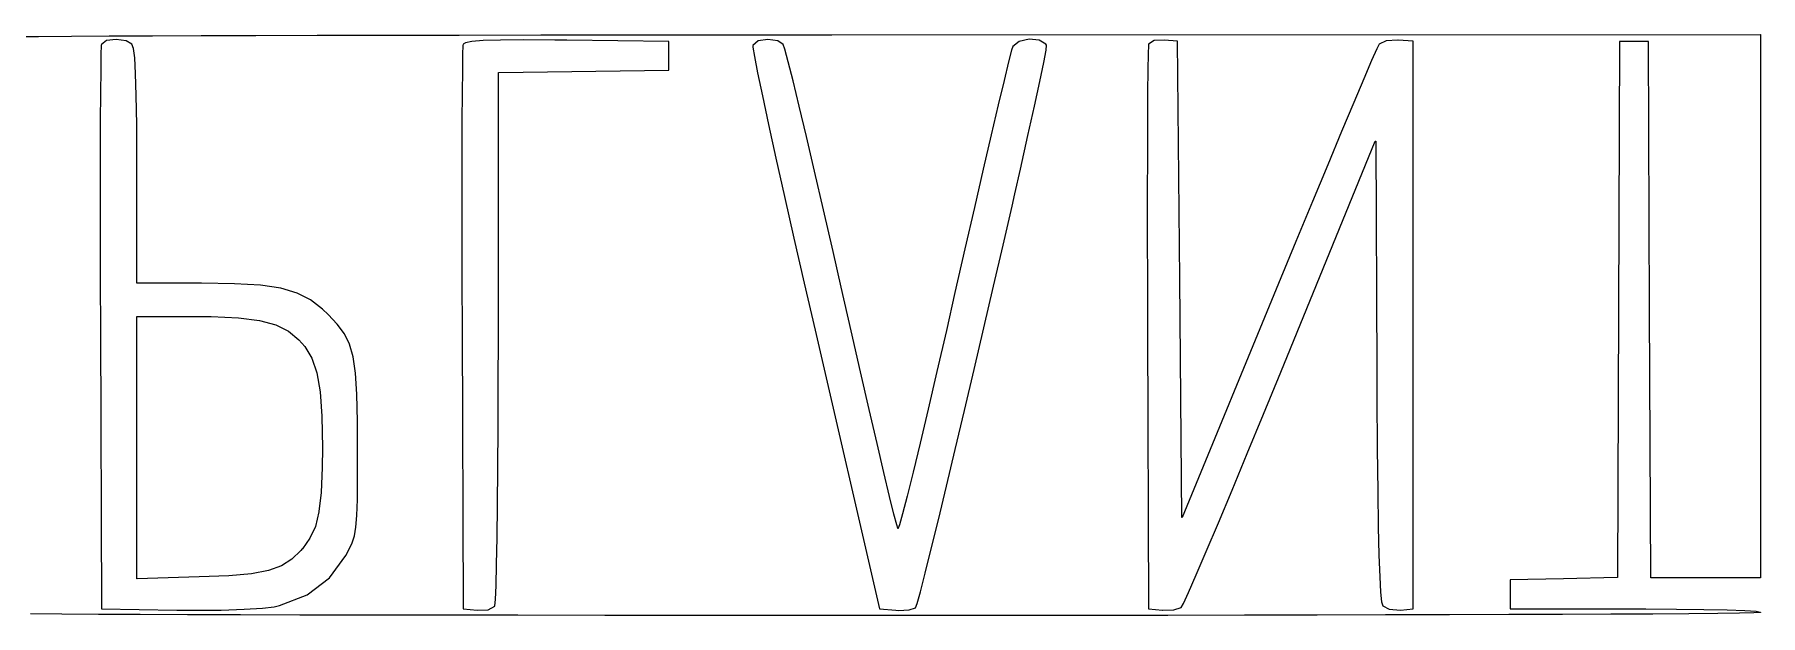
# Model space of a CAD drawing. Extents: x 107.4 to 177, y -57.6 to -46.
# Drawn here: x 142.25 to 177, y -57.64 to -45.95 of the extents above; entities that cross this region are included whole.
import ezdxf

# ---------------------------------------------------------------- set-up
doc = ezdxf.new("R2010")
doc.units = 0
doc.header["$MEASUREMENT"] = 0
doc.layers.add('BLACK', color=7, linetype='CONTINUOUS')

msp = doc.modelspace()

# ---------------------------------------------------------------- linework, layer by layer
at = {"layer": 'BLACK', "linetype": 'CONTINUOUS'}
for p, q in [((141.768, -45.9949), (142.333, -45.9892)), ((142.333, -45.9892), (142.994, -45.9842)), ((142.333, -45.9892), (142.333, -45.9892)), ((142.333, -45.9892), (142.333, -45.9892)), ((142.994, -45.9842), (143.756, -45.9797)), ((142.994, -45.9842), (142.994, -45.9842)), ((142.994, -45.9842), (142.994, -45.9842)), ((143.595, -46.1746), (143.589, -46.3475)), ((143.598, -46.1513), (143.595, -46.1746)), ((143.704, -46.0742), (143.598, -46.1513)), ((143.895, -46.0508), (143.704, -46.0742)), ((143.756, -45.9797), (144.625, -45.9758)), ((143.756, -45.9797), (143.756, -45.9797)), ((143.756, -45.9797), (143.756, -45.9797)), ((144.096, -46.0829), (143.895, -46.0508)), ((144.211, -46.1477), (144.096, -46.0829)), ((144.243, -46.2312), (144.211, -46.1477)), ((144.625, -45.9758), (145.608, -45.9725)), ((144.625, -45.9758), (144.625, -45.9758)), ((145.608, -45.9725), (146.711, -45.9696)), ((145.608, -45.9725), (145.608, -45.9725)), ((146.711, -45.9696), (147.94, -45.9671)), ((146.711, -45.9696), (146.711, -45.9696)), ((147.94, -45.9671), (149.302, -45.965)), ((147.94, -45.9671), (147.94, -45.9671)), ((149.302, -45.965), (150.801, -45.9633)), ((149.302, -45.965), (149.302, -45.965)), ((150.801, -45.9633), (152.446, -45.9619)), ((150.801, -45.9633), (150.801, -45.9633)), ((150.877, -46.1732), (150.871, -46.3463)), ((150.88, -46.1498), (150.877, -46.1732)), ((150.928, -46.1169), (150.88, -46.1498)), ((151.058, -46.0913), (150.928, -46.1169)), ((151.287, -46.0739), (151.058, -46.0913)), ((151.631, -46.0641), (151.287, -46.0739)), ((152.105, -46.0613), (151.631, -46.0641)), ((152.727, -46.0648), (152.105, -46.0613)), ((152.446, -45.9619), (154.241, -45.9607)), ((152.446, -45.9619), (152.446, -45.9619)), ((152.972, -46.0673), (152.727, -46.0648)), ((152.727, -46.0648), (152.727, -46.0648)), ((155.022, -46.0899), (152.972, -46.0673)), ((154.241, -45.9607), (156.193, -45.9597)), ((154.241, -45.9607), (154.241, -45.9607)), ((155.022, -46.6727), (155.022, -46.0899)), ((156.193, -45.9597), (158.308, -45.959)), ((156.193, -45.9597), (156.193, -45.9597)), ((156.824, -46.0818), (156.714, -46.1707)), ((156.714, -46.1707), (156.715, -46.2057)), ((156.715, -46.2057), (156.746, -46.3938)), ((157.017, -46.0502), (156.824, -46.0818)), ((157.216, -46.0797), (157.017, -46.0502)), ((157.328, -46.1518), (157.216, -46.0797)), ((157.36, -46.2499), (157.328, -46.1518)), ((158.308, -45.959), (176.998, -45.953)), ((161.949, -46.1937), (161.925, -46.2706)), ((162.074, -46.0913), (161.949, -46.1937)), ((162.276, -46.047), (162.074, -46.0913)), ((162.481, -46.0643), (162.276, -46.047)), ((162.617, -46.1449), (162.481, -46.0643)), ((162.629, -46.1676), (162.617, -46.1449)), ((162.618, -46.2668), (162.629, -46.1676)), ((164.679, -46.1696), (164.673, -46.3432)), ((164.682, -46.146), (164.679, -46.1696)), ((164.793, -46.0715), (164.682, -46.146)), ((164.996, -46.0634), (164.793, -46.0715)), ((165.267, -46.0895), (164.996, -46.0634)), ((165.309, -50.8764), (165.267, -46.0895)), ((169.323, -46.148), (169.278, -46.2396)), ((169.465, -46.078), (169.323, -46.148)), ((169.701, -46.0639), (169.465, -46.078)), ((169.709, -46.0645), (169.701, -46.0639)), ((170.008, -46.0896), (169.709, -46.0645)), ((169.709, -46.0645), (169.709, -46.0645)), ((170.008, -57.5105), (170.008, -46.0896)), ((174.167, -46.09), (174.145, -51.48)), ((174.749, -46.09), (174.167, -46.09)), ((174.771, -51.4825), (174.749, -46.09)), ((176.998, -45.953), (176.998, -45.9531)), ((176.998, -45.9531), (176.999, -45.9531)), ((176.999, -45.9531), (176.999, -45.9532)), ((176.999, -45.9532), (177, -45.9533)), ((177, -45.9533), (177, -45.9535)), ((177, -45.9535), (177, -45.9537)), ((177, -45.9537), (177.001, -45.9539)), ((177.001, -45.9539), (177.001, -45.9542)), ((177.001, -45.9542), (177.001, -45.9545)), ((177.001, -45.9545), (177.002, -45.9548)), ((177.002, -45.9548), (177.002, -45.9552)), ((177.002, -45.9552), (177.002, -45.9555)), ((177.002, -45.9555), (177.002, -45.9559)), ((177.002, -45.9559), (177.003, -45.9563)), ((177.003, -45.9563), (177.003, -45.9567)), ((177.003, -45.9567), (177.003, -45.9571)), ((177.003, -45.9571), (177.003, -45.9576)), ((177.003, -45.9576), (177.003, -45.958)), ((177.003, -45.958), (177.003, -56.88)), ((143.589, -46.3475), (143.584, -46.6691)), ((144.269, -46.423), (144.243, -46.2312)), ((144.288, -46.7343), (144.269, -46.423)), ((150.871, -46.3463), (150.866, -46.6681)), ((156.746, -46.3938), (156.811, -46.7255)), ((157.427, -46.4998), (157.36, -46.2499)), ((157.524, -46.8853), (157.427, -46.4998)), ((161.865, -46.504), (161.775, -46.8749)), ((161.925, -46.2706), (161.865, -46.504)), ((162.492, -46.8959), (162.571, -46.5155)), ((162.571, -46.5155), (162.618, -46.2668)), ((164.673, -46.3432), (164.667, -46.6656)), ((169.174, -46.4761), (169.017, -46.8416)), ((169.278, -46.2396), (169.174, -46.4761)), ((143.584, -46.6691), (143.58, -47.1252)), ((143.584, -46.6691), (143.584, -46.6691)), ((144.301, -47.177), (144.288, -46.7343)), ((150.866, -46.6681), (150.862, -47.1244)), ((150.866, -46.6681), (150.866, -46.6681)), ((151.592, -52.0346), (151.593, -46.7235)), ((151.593, -46.7218), (151.594, -46.7214)), ((151.593, -46.7223), (151.593, -46.7218)), ((151.593, -46.7227), (151.593, -46.7223)), ((151.593, -46.7231), (151.593, -46.7227)), ((151.593, -46.7235), (151.593, -46.7231)), ((151.594, -46.72), (151.595, -46.7197)), ((151.594, -46.7203), (151.594, -46.72)), ((151.594, -46.7207), (151.594, -46.7203)), ((151.594, -46.7211), (151.594, -46.7207)), ((151.594, -46.7214), (151.594, -46.7211)), ((151.595, -46.7195), (151.596, -46.7192)), ((151.595, -46.7197), (151.595, -46.7195)), ((151.596, -46.7188), (151.597, -46.7187)), ((151.596, -46.719), (151.596, -46.7188)), ((151.596, -46.7192), (151.596, -46.719)), ((151.597, -46.7187), (151.597, -46.7186)), ((151.597, -46.7186), (151.598, -46.7186)), ((151.598, -46.7185), (155.022, -46.6727)), ((151.598, -46.7186), (151.598, -46.7185)), ((156.811, -46.7255), (156.907, -47.1867)), ((157.647, -47.3911), (157.524, -46.8853)), ((157.524, -46.8853), (157.524, -46.8853)), ((161.775, -46.8749), (161.657, -47.3683)), ((162.385, -47.3915), (162.492, -46.8959)), ((164.667, -46.6656), (164.663, -47.1224)), ((164.667, -46.6656), (164.667, -46.6656)), ((169.017, -46.8416), (168.813, -47.3223)), ((169.017, -46.8416), (169.017, -46.8416)), ((143.58, -47.1252), (143.577, -47.7013)), ((144.309, -47.7632), (144.301, -47.177)), ((150.862, -47.1244), (150.859, -47.7007)), ((156.907, -47.1867), (157.032, -47.7638)), ((164.663, -47.1224), (164.66, -47.6992)), ((157.792, -48.0023), (157.647, -47.3911)), ((161.657, -47.3683), (161.515, -47.9691)), ((161.657, -47.3683), (161.657, -47.3683)), ((162.254, -47.9856), (162.385, -47.3915)), ((162.385, -47.3915), (162.385, -47.3915)), ((168.813, -47.3223), (168.568, -47.904)), ((168.813, -47.3223), (168.813, -47.3223)), ((143.577, -47.7013), (143.575, -48.3833)), ((144.312, -48.5051), (144.309, -47.7632)), ((150.859, -47.7007), (150.857, -48.3829)), ((157.032, -47.7638), (157.032, -47.7638)), ((157.032, -47.7638), (157.181, -48.4429)), ((164.66, -47.6992), (164.658, -48.3818)), ((168.568, -47.9041), (168.289, -48.5729)), ((168.568, -47.904), (168.568, -47.9041)), ((157.957, -48.7039), (157.792, -48.0023)), ((157.792, -48.0023), (157.792, -48.0023)), ((161.515, -47.9691), (161.354, -48.6621)), ((161.515, -47.9691), (161.515, -47.9691)), ((162.102, -48.6618), (162.254, -47.9856)), ((167.344, -52.7483), (169.246, -48.1011)), ((169.246, -48.1011), (169.247, -48.1005)), ((169.247, -48.0997), (169.248, -48.0992)), ((169.247, -48.0998), (169.247, -48.0997)), ((169.247, -48.1005), (169.247, -48.0998)), ((169.247, -48.0998), (169.247, -48.0998)), ((169.248, -48.0992), (169.248, -48.0987)), ((169.248, -48.0987), (169.249, -48.0987)), ((169.249, -48.0984), (169.25, -48.0981)), ((169.249, -48.0986), (169.249, -48.0984)), ((169.249, -48.0987), (169.249, -48.0986)), ((169.25, -48.0981), (169.25, -48.0981)), ((169.25, -48.0981), (169.25, -48.0981)), ((169.25, -48.0981), (169.251, -48.0981)), ((169.251, -48.0981), (169.252, -48.0981)), ((169.252, -48.0981), (169.252, -48.0981)), ((169.252, -48.0981), (169.252, -48.0982)), ((169.252, -48.0982), (169.253, -48.0984)), ((169.253, -48.0984), (169.253, -48.0987)), ((169.253, -48.0987), (169.254, -48.0988)), ((169.254, -48.0988), (169.254, -48.0988)), ((169.254, -48.0988), (169.254, -48.0993)), ((169.254, -48.0993), (169.255, -48.0998)), ((169.255, -48.0998), (169.255, -48.0999)), ((169.255, -48.0999), (169.255, -48.1)), ((169.255, -48.1), (169.255, -48.1006)), ((169.255, -48.1006), (169.256, -48.1013)), ((169.256, -48.1013), (169.256, -48.1014)), ((169.256, -48.1014), (169.256, -48.1015)), ((169.256, -48.1015), (169.256, -48.1023)), ((169.256, -48.1023), (169.256, -48.103)), ((169.256, -48.103), (169.278, -52.7165)), ((143.575, -48.3833), (143.575, -49.1569)), ((144.312, -48.5996), (144.312, -48.5051)), ((144.312, -48.5051), (144.312, -48.5051)), ((144.312, -50.9533), (144.312, -48.5996)), ((150.857, -48.3829), (150.856, -49.1566)), ((157.181, -48.4429), (157.181, -48.4429)), ((157.181, -48.4429), (157.352, -49.2101)), ((164.658, -48.3818), (164.657, -49.1559)), ((168.289, -48.573), (167.98, -49.3151)), ((168.289, -48.5729), (168.289, -48.573)), ((158.137, -49.4809), (157.957, -48.7039)), ((157.957, -48.7039), (157.957, -48.7039)), ((161.354, -48.6621), (161.176, -49.4323)), ((161.99, -49.1548), (162.102, -48.6618)), ((143.575, -49.1569), (143.575, -49.1569)), ((143.575, -49.1569), (143.575, -50.0078)), ((150.856, -49.1566), (150.856, -49.1566)), ((150.856, -49.1566), (150.856, -50.0076)), ((157.352, -49.2101), (157.542, -50.0518)), ((161.934, -49.4035), (161.99, -49.1548)), ((164.657, -49.1559), (164.657, -50.0073)), ((167.98, -49.3151), (167.648, -50.1164)), ((167.98, -49.3151), (167.98, -49.3151)), ((158.33, -50.3183), (158.137, -49.4809)), ((158.137, -49.4809), (158.137, -49.4809)), ((161.176, -49.4323), (160.985, -50.2645)), ((161.176, -49.4323), (161.176, -49.4323)), ((161.753, -50.1942), (161.934, -49.4035)), ((143.575, -50.0078), (143.577, -50.9218)), ((150.856, -50.0076), (150.858, -50.9217)), ((164.657, -50.0073), (164.659, -50.9216)), ((157.542, -50.0518), (157.542, -50.0518)), ((157.542, -50.0518), (157.748, -50.9542)), ((158.494, -51.0391), (158.33, -50.3183)), ((160.985, -50.2645), (160.785, -51.1436)), ((160.985, -50.2645), (160.985, -50.2645)), ((161.563, -51.0173), (161.753, -50.1942)), ((167.648, -50.1164), (167.299, -50.963)), ((167.648, -50.1164), (167.648, -50.1164)), ((143.577, -50.9218), (143.58, -51.8846)), ((144.312, -50.9538), (144.312, -50.9533)), ((144.312, -50.9542), (144.312, -50.9538)), ((144.312, -50.9546), (144.312, -50.9542)), ((144.312, -50.955), (144.312, -50.9546)), ((144.312, -50.9554), (144.312, -50.955)), ((144.312, -50.9558), (144.312, -50.9554)), ((144.313, -50.9562), (144.312, -50.9558)), ((144.313, -50.9565), (144.313, -50.9562)), ((144.313, -50.9568), (144.313, -50.9565)), ((144.313, -50.9572), (144.313, -50.9568)), ((144.314, -50.9574), (144.313, -50.9572)), ((144.314, -50.9577), (144.314, -50.9574)), ((144.315, -50.9578), (144.314, -50.9577)), ((144.315, -50.958), (144.315, -50.9578)), ((144.315, -50.9581), (144.315, -50.958)), ((144.316, -50.9583), (144.315, -50.9581)), ((144.316, -50.9583), (144.316, -50.9583)), ((144.317, -50.9583), (144.316, -50.9583)), ((145.614, -50.9583), (144.317, -50.9583)), ((146.278, -50.9671), (145.614, -50.9583)), ((146.801, -50.998), (146.278, -50.9671)), ((147.213, -51.0579), (146.801, -50.998)), ((147.539, -51.1537), (147.213, -51.0579)), ((150.858, -50.9217), (150.861, -51.8846)), ((157.748, -50.9542), (157.748, -50.9542)), ((157.748, -50.9542), (157.967, -51.9034)), ((158.693, -51.9133), (158.494, -51.0391)), ((161.368, -51.8565), (161.563, -51.0173)), ((164.659, -50.9216), (164.662, -51.8846)), ((165.351, -55.6678), (165.309, -50.8764)), ((167.299, -50.963), (165.361, -55.6697)), ((147.81, -51.2922), (147.539, -51.1537)), ((148.053, -51.4806), (147.81, -51.2922)), ((160.785, -51.1436), (160.611, -51.9064)), ((160.785, -51.1436), (160.785, -51.1436)), ((144.312, -51.6282), (144.313, -51.6278)), ((144.312, -51.6286), (144.312, -51.6282)), ((144.312, -51.629), (144.312, -51.6286)), ((144.312, -51.6294), (144.312, -51.629)), ((144.312, -51.6298), (144.312, -51.6294)), ((144.312, -51.6302), (144.312, -51.6298)), ((144.312, -51.6307), (144.312, -51.6302)), ((144.312, -56.901), (144.312, -51.6307)), ((144.313, -51.6268), (144.314, -51.6266)), ((144.313, -51.6272), (144.313, -51.6268)), ((144.313, -51.6275), (144.313, -51.6272)), ((144.313, -51.6278), (144.313, -51.6275)), ((144.314, -51.6263), (144.315, -51.6262)), ((144.314, -51.6266), (144.314, -51.6263)), ((144.315, -51.6259), (144.316, -51.6257)), ((144.315, -51.626), (144.315, -51.6259)), ((144.315, -51.6262), (144.315, -51.626)), ((144.316, -51.6257), (144.316, -51.6257)), ((144.316, -51.6257), (144.317, -51.6257)), ((144.317, -51.6257), (145.422, -51.6257)), ((145.422, -51.6257), (145.422, -51.6257)), ((145.422, -51.6257), (145.809, -51.6291)), ((145.422, -51.6257), (145.422, -51.6257)), ((145.809, -51.6291), (145.809, -51.6291)), ((145.809, -51.6291), (145.809, -51.6291)), ((145.809, -51.6291), (146.358, -51.6534)), ((146.358, -51.6534), (146.358, -51.6534)), ((146.358, -51.6534), (146.358, -51.6534)), ((146.358, -51.6534), (146.782, -51.7061)), ((146.782, -51.7061), (146.782, -51.7062)), ((146.782, -51.7062), (146.783, -51.7063)), ((146.783, -51.7063), (147.108, -51.7933)), ((148.162, -51.5843), (148.053, -51.4806)), ((148.348, -51.7821), (148.162, -51.5843)), ((174.145, -51.48), (174.123, -56.875)), ((174.793, -56.88), (174.771, -51.4825)), ((143.58, -51.8846), (143.602, -57.5101)), ((147.108, -51.7933), (147.109, -51.7936)), ((147.109, -51.7936), (147.109, -51.7937)), ((147.109, -51.7937), (147.364, -51.9211)), ((147.364, -51.9211), (147.365, -51.9214)), ((147.365, -51.9214), (147.365, -51.9217)), ((147.365, -51.9217), (147.577, -52.0953)), ((147.577, -52.0953), (147.577, -52.0956)), ((147.577, -52.0956), (147.577, -52.0958)), ((147.577, -52.0958), (147.694, -52.2278)), ((148.491, -51.9734), (148.348, -51.7821)), ((148.596, -52.1839), (148.491, -51.9734)), ((150.861, -51.8846), (150.883, -57.5105)), ((151.59, -52.9695), (151.592, -52.0346)), ((157.967, -51.9034), (157.967, -51.9034)), ((157.967, -51.9034), (159.267, -57.5103)), ((158.882, -52.738), (158.693, -51.9133)), ((158.693, -51.9133), (158.693, -51.9133)), ((158.693, -51.9133), (158.693, -51.9133)), ((160.611, -51.9064), (160.42, -52.7326)), ((160.611, -51.9064), (160.611, -51.9064)), ((160.611, -51.9064), (160.611, -51.9064)), ((161.171, -52.6951), (161.368, -51.8565)), ((161.368, -51.8565), (161.368, -51.8565)), ((164.662, -51.8846), (164.684, -57.5105)), ((147.694, -52.2278), (147.695, -52.2282)), ((147.695, -52.2282), (147.695, -52.2286)), ((147.695, -52.2286), (147.837, -52.4623)), ((147.837, -52.4623), (147.837, -52.4628)), ((147.837, -52.4628), (147.837, -52.4633)), ((147.837, -52.4633), (147.938, -52.7572)), ((148.669, -52.4397), (148.596, -52.1839)), ((148.717, -52.7666), (148.669, -52.4397)), ((147.938, -52.7572), (147.938, -52.7576)), ((147.938, -52.7576), (147.938, -52.758)), ((147.938, -52.758), (148.002, -53.139)), ((148.743, -53.1903), (148.717, -52.7666)), ((159.057, -53.4985), (158.882, -52.738)), ((158.882, -52.738), (158.882, -52.738)), ((158.882, -52.738), (158.882, -52.738)), ((160.42, -52.7326), (160.243, -53.4933)), ((160.42, -52.7326), (160.42, -52.7326)), ((160.42, -52.7326), (160.42, -52.7326)), ((160.978, -53.5167), (161.171, -52.6951)), ((161.171, -52.6951), (161.171, -52.6951)), ((166.999, -53.5891), (167.344, -52.7483)), ((169.278, -52.7165), (169.281, -53.2653)), ((148.002, -53.139), (148.002, -53.1393)), ((148.002, -53.1393), (148.002, -53.1395)), ((148.002, -53.1395), (148.037, -53.6348)), ((151.587, -53.8555), (151.59, -52.9695)), ((148.755, -53.7365), (148.743, -53.1903)), ((159.215, -54.18), (159.057, -53.4985)), ((159.057, -53.4985), (159.057, -53.4985)), ((159.057, -53.4985), (159.057, -53.4985)), ((160.243, -53.4933), (160.082, -54.1744)), ((160.243, -53.4933), (160.243, -53.4933)), ((160.243, -53.4933), (160.243, -53.4933)), ((169.281, -53.2653), (169.288, -54.284)), ((148.037, -53.6348), (148.037, -53.6349)), ((148.037, -53.6349), (148.037, -53.6351)), ((148.037, -53.6351), (148.047, -54.2716)), ((148.757, -54.2977), (148.755, -53.7365)), ((151.582, -54.6779), (151.587, -53.8555)), ((160.791, -54.3047), (160.978, -53.5167)), ((166.671, -54.3838), (166.999, -53.5891)), ((166.999, -53.5891), (166.999, -53.5891)), ((159.354, -54.7677), (159.215, -54.18)), ((159.215, -54.18), (159.215, -54.18)), ((159.215, -54.18), (159.215, -54.18)), ((160.082, -54.1744), (159.94, -54.7614)), ((160.082, -54.1744), (160.082, -54.1744)), ((160.082, -54.1744), (160.082, -54.1744)), ((148.047, -54.2717), (148.043, -54.6647)), ((148.047, -54.2716), (148.047, -54.2716)), ((148.047, -54.2716), (148.047, -54.2717)), ((148.756, -54.8736), (148.757, -54.2977)), ((160.614, -55.0426), (160.791, -54.3047)), ((160.791, -54.3047), (160.791, -54.3047)), ((166.365, -55.1185), (166.671, -54.3838)), ((169.288, -54.284), (169.288, -54.284)), ((169.288, -54.284), (169.297, -55.1452)), ((148.043, -54.6648), (148.023, -55.1681)), ((148.043, -54.6647), (148.043, -54.6647)), ((148.043, -54.6647), (148.043, -54.6648)), ((148.752, -55.3078), (148.756, -54.8736)), ((151.575, -55.4219), (151.582, -54.6779)), ((151.582, -54.6779), (151.582, -54.6779)), ((159.468, -55.2468), (159.354, -54.7677)), ((159.354, -54.7677), (159.354, -54.7677)), ((159.354, -54.7677), (159.354, -54.7677)), ((159.94, -54.7615), (159.822, -55.2403)), ((159.94, -54.7614), (159.94, -54.7615)), ((159.94, -54.7615), (159.94, -54.7615)), ((148.023, -55.1684), (147.979, -55.5527)), ((148.023, -55.1681), (148.023, -55.1682)), ((148.023, -55.1682), (148.023, -55.1684)), ((159.555, -55.6025), (159.468, -55.2468)), ((159.468, -55.2468), (159.468, -55.2468)), ((159.468, -55.2468), (159.468, -55.2468)), ((159.822, -55.2404), (159.73, -55.5968)), ((159.822, -55.2403), (159.822, -55.2403)), ((159.822, -55.2403), (159.822, -55.2404)), ((160.451, -55.714), (160.614, -55.0426)), ((160.614, -55.0426), (160.614, -55.0426)), ((166.088, -55.7791), (166.365, -55.1185)), ((166.365, -55.1185), (166.365, -55.1185)), ((169.297, -55.1452), (169.297, -55.1452)), ((169.297, -55.1452), (169.308, -55.8567)), ((147.979, -55.5533), (147.906, -55.8491)), ((147.979, -55.5527), (147.979, -55.553)), ((147.979, -55.553), (147.979, -55.5533)), ((148.743, -55.628), (148.752, -55.3078)), ((151.566, -56.0728), (151.575, -55.4219)), ((151.575, -55.4219), (151.575, -55.4219)), ((159.73, -55.5969), (159.669, -55.8165)), ((159.73, -55.5968), (159.73, -55.5968)), ((159.73, -55.5968), (159.73, -55.5969)), ((147.906, -55.85), (147.796, -56.0879)), ((147.906, -55.8491), (147.906, -55.8496)), ((147.906, -55.8496), (147.906, -55.85)), ((148.693, -56.0364), (148.724, -55.8616)), ((148.724, -55.8616), (148.743, -55.628)), ((159.611, -55.8201), (159.555, -55.6025)), ((159.555, -55.6025), (159.555, -55.6025)), ((159.555, -55.6025), (159.555, -55.6025)), ((159.611, -55.8202), (159.611, -55.8201)), ((159.611, -55.8203), (159.611, -55.8202)), ((159.632, -55.8854), (159.611, -55.8203)), ((159.632, -55.8861), (159.632, -55.8854)), ((159.632, -55.8854), (159.632, -55.8854)), ((159.632, -55.8854), (159.632, -55.8854)), ((159.632, -55.8869), (159.632, -55.8861)), ((159.633, -55.8875), (159.632, -55.8869)), ((159.632, -55.8869), (159.632, -55.8869)), ((159.632, -55.8869), (159.632, -55.8869)), ((159.634, -55.8881), (159.633, -55.8875)), ((159.634, -55.8884), (159.634, -55.8881)), ((159.634, -55.8881), (159.634, -55.8881)), ((159.634, -55.8881), (159.634, -55.8881)), ((159.635, -55.8887), (159.634, -55.8884)), ((159.636, -55.8888), (159.635, -55.8887)), ((159.635, -55.8887), (159.635, -55.8887)), ((159.635, -55.8887), (159.635, -55.8887)), ((159.637, -55.8888), (159.636, -55.8888)), ((159.638, -55.8886), (159.637, -55.8888)), ((159.637, -55.8888), (159.637, -55.8888)), ((159.637, -55.8888), (159.637, -55.8888)), ((159.639, -55.8883), (159.638, -55.8886)), ((159.64, -55.8872), (159.639, -55.8878)), ((159.639, -55.8878), (159.639, -55.8883)), ((159.639, -55.8883), (159.639, -55.8883)), ((159.639, -55.8883), (159.639, -55.8883)), ((159.641, -55.8866), (159.64, -55.8872)), ((159.64, -55.8872), (159.64, -55.8872)), ((159.64, -55.8872), (159.64, -55.8872)), ((159.669, -55.8171), (159.641, -55.8857)), ((159.641, -55.8857), (159.641, -55.8857)), ((159.641, -55.8857), (159.641, -55.8858)), ((159.641, -55.8858), (159.641, -55.8866)), ((159.669, -55.8165), (159.669, -55.8168)), ((159.669, -55.8168), (159.669, -55.8171)), ((160.307, -56.3022), (160.451, -55.714)), ((160.451, -55.714), (160.451, -55.714)), ((165.351, -55.6686), (165.351, -55.6678)), ((165.352, -55.6693), (165.351, -55.6686)), ((165.352, -55.6694), (165.352, -55.6693)), ((165.352, -55.6695), (165.352, -55.6694)), ((165.352, -55.6702), (165.352, -55.6695)), ((165.352, -55.6708), (165.352, -55.6702)), ((165.352, -55.6709), (165.352, -55.6708)), ((165.353, -55.671), (165.352, -55.6709)), ((165.353, -55.6715), (165.353, -55.671)), ((165.354, -55.672), (165.353, -55.6715)), ((165.354, -55.6721), (165.354, -55.672)), ((165.355, -55.6724), (165.354, -55.6721)), ((165.354, -55.6721), (165.354, -55.6721)), ((165.355, -55.6727), (165.355, -55.6724)), ((165.356, -55.6727), (165.355, -55.6727)), ((165.355, -55.6727), (165.355, -55.6727)), ((165.357, -55.6727), (165.356, -55.6727)), ((165.356, -55.6727), (165.356, -55.6727)), ((165.358, -55.6724), (165.357, -55.6727)), ((165.357, -55.6727), (165.357, -55.6727)), ((165.357, -55.6727), (165.357, -55.6727)), ((165.359, -55.6722), (165.358, -55.6724)), ((165.36, -55.6712), (165.359, -55.6716)), ((165.359, -55.6716), (165.359, -55.6721)), ((165.359, -55.6721), (165.359, -55.6721)), ((165.359, -55.6721), (165.359, -55.6722)), ((165.361, -55.6703), (165.36, -55.671)), ((165.36, -55.671), (165.36, -55.671)), ((165.36, -55.671), (165.36, -55.6712)), ((165.361, -55.6697), (165.361, -55.6703)), ((165.845, -56.3516), (166.088, -55.7791)), ((166.088, -55.7791), (166.088, -55.7791)), ((169.308, -55.8567), (169.308, -55.8567)), ((169.308, -55.8567), (169.32, -56.4265)), ((147.796, -56.0887), (147.645, -56.2991)), ((147.796, -56.0879), (147.796, -56.0883)), ((147.796, -56.0883), (147.796, -56.0887)), ((148.581, -56.321), (148.646, -56.1802)), ((148.646, -56.1802), (148.693, -56.0364)), ((151.557, -56.6159), (151.566, -56.0728)), ((151.566, -56.0728), (151.566, -56.0728)), ((147.226, -56.6438), (146.965, -56.7373)), ((147.227, -56.6433), (147.226, -56.6435)), ((147.226, -56.6435), (147.226, -56.6438)), ((147.434, -56.5116), (147.227, -56.6433)), ((147.615, -56.3332), (147.434, -56.511)), ((147.434, -56.511), (147.434, -56.5113)), ((147.434, -56.5113), (147.434, -56.5116)), ((147.616, -56.3331), (147.615, -56.3332)), ((147.644, -56.2995), (147.616, -56.3329)), ((147.616, -56.3329), (147.616, -56.3331)), ((147.645, -56.2991), (147.644, -56.2993)), ((147.644, -56.2993), (147.644, -56.2995)), ((148.192, -56.885), (148.521, -56.4369)), ((148.521, -56.4369), (148.581, -56.321)), ((151.546, -57.0364), (151.557, -56.6159)), ((160.184, -56.7907), (160.307, -56.3022)), ((165.643, -56.8222), (165.845, -56.3516)), ((169.32, -56.4265), (169.336, -56.8625)), ((144.312, -56.9015), (144.312, -56.901)), ((144.312, -56.902), (144.312, -56.9015)), ((144.312, -56.9023), (144.312, -56.902)), ((144.312, -56.9027), (144.312, -56.9023)), ((144.312, -56.9031), (144.312, -56.9027)), ((144.312, -56.9036), (144.312, -56.9031)), ((144.313, -56.9039), (144.312, -56.9036)), ((144.313, -56.9042), (144.313, -56.9039)), ((144.313, -56.9045), (144.313, -56.9042)), ((144.314, -56.9049), (144.313, -56.9045)), ((144.314, -56.9051), (144.314, -56.9049)), ((144.314, -56.9053), (144.314, -56.9051)), ((144.315, -56.9055), (144.314, -56.9053)), ((144.315, -56.9057), (144.315, -56.9055)), ((144.315, -56.9058), (144.315, -56.9057)), ((144.316, -56.9059), (144.315, -56.9058)), ((144.317, -56.906), (144.316, -56.9059)), ((144.316, -56.9059), (144.316, -56.9059)), ((145.566, -56.8671), (144.317, -56.906)), ((146.162, -56.8413), (145.566, -56.8671)), ((145.566, -56.8671), (145.566, -56.8671)), ((145.566, -56.8671), (145.566, -56.8671)), ((146.163, -56.8412), (146.162, -56.8413)), ((146.619, -56.8007), (146.163, -56.8413)), ((146.163, -56.8413), (146.163, -56.8412)), ((146.964, -56.7375), (146.619, -56.8006)), ((146.619, -56.8006), (146.619, -56.8006)), ((146.619, -56.8006), (146.619, -56.8007)), ((146.965, -56.7373), (146.964, -56.7374)), ((146.964, -56.7374), (146.964, -56.7375)), ((147.742, -57.2233), (148.192, -56.885)), ((160.088, -57.1631), (160.184, -56.7907)), ((165.487, -57.1767), (165.643, -56.8222)), ((169.336, -56.8625), (169.354, -57.1727)), ((173.039, -56.9036), (171.965, -56.9272)), ((171.965, -56.9272), (171.965, -57.51)), ((174.118, -56.8799), (173.039, -56.9036)), ((174.119, -56.8799), (174.118, -56.8799)), ((174.12, -56.8796), (174.119, -56.8797)), ((174.119, -56.8797), (174.119, -56.8799)), ((174.119, -56.8799), (174.119, -56.8799)), ((174.121, -56.8793), (174.12, -56.8794)), ((174.12, -56.8794), (174.12, -56.8796)), ((174.122, -56.8784), (174.121, -56.8787)), ((174.121, -56.8787), (174.121, -56.879)), ((174.121, -56.879), (174.121, -56.8793)), ((174.123, -56.877), (174.122, -56.8774)), ((174.122, -56.8774), (174.122, -56.8777)), ((174.122, -56.8777), (174.122, -56.8782)), ((174.122, -56.8782), (174.122, -56.8784)), ((174.123, -56.875), (174.123, -56.8753)), ((174.123, -56.8753), (174.123, -56.8757)), ((174.123, -56.8757), (174.123, -56.8762)), ((174.123, -56.8762), (174.123, -56.8767)), ((174.123, -56.8767), (174.123, -56.877)), ((174.793, -56.8804), (174.793, -56.88)), ((174.793, -56.8809), (174.793, -56.8804)), ((174.793, -56.8813), (174.793, -56.8809)), ((174.793, -56.8817), (174.793, -56.8813)), ((174.793, -56.8821), (174.793, -56.8817)), ((174.794, -56.8825), (174.793, -56.8821)), ((174.794, -56.8828), (174.794, -56.8825)), ((174.794, -56.8832), (174.794, -56.8828)), ((174.794, -56.8835), (174.794, -56.8832)), ((174.795, -56.8838), (174.794, -56.8835)), ((174.795, -56.8841), (174.795, -56.8838)), ((174.795, -56.8843), (174.795, -56.8841)), ((174.796, -56.8845), (174.795, -56.8843)), ((174.796, -56.8847), (174.796, -56.8845)), ((174.797, -56.8848), (174.796, -56.8847)), ((174.797, -56.8849), (174.797, -56.8848)), ((174.798, -56.885), (174.797, -56.8849)), ((174.797, -56.8849), (174.797, -56.8849)), ((176.998, -56.885), (174.798, -56.885)), ((176.999, -56.8849), (176.998, -56.8849)), ((176.998, -56.8849), (176.998, -56.885)), ((177, -56.8847), (176.999, -56.8848)), ((176.999, -56.8848), (176.999, -56.8849)), ((177.001, -56.884), (177, -56.8843)), ((177, -56.8843), (177, -56.8845)), ((177, -56.8845), (177, -56.8847)), ((177.002, -56.8832), (177.001, -56.8835)), ((177.001, -56.8835), (177.001, -56.8838)), ((177.001, -56.8838), (177.001, -56.884)), ((177.003, -56.8817), (177.002, -56.8821)), ((177.002, -56.8821), (177.002, -56.8825)), ((177.002, -56.8825), (177.002, -56.8828)), ((177.002, -56.8828), (177.002, -56.8832)), ((177.003, -56.88), (177.003, -56.8804)), ((177.003, -56.8804), (177.003, -56.8809)), ((177.003, -56.8809), (177.003, -56.8813)), ((177.003, -56.8813), (177.003, -56.8817)), ((147.186, -57.4405), (147.742, -57.2233)), ((151.522, -57.4503), (151.534, -57.3196)), ((151.534, -57.3196), (151.546, -57.0364)), ((160.021, -57.4027), (160.088, -57.1631)), ((165.383, -57.401), (165.487, -57.1767)), ((169.354, -57.1727), (169.374, -57.3646)), ((142.805, -57.6145), (142.171, -57.6093)), ((143.539, -57.6191), (142.805, -57.6145)), ((142.805, -57.6145), (142.805, -57.6145)), ((142.805, -57.6145), (142.805, -57.6145)), ((144.378, -57.6232), (143.539, -57.6191)), ((143.539, -57.6191), (143.539, -57.6191)), ((143.539, -57.6191), (143.539, -57.6191)), ((143.602, -57.5101), (145.119, -57.5332)), ((145.33, -57.6267), (144.378, -57.6232)), ((144.378, -57.6232), (144.378, -57.6232)), ((144.378, -57.6232), (144.378, -57.6232)), ((145.119, -57.5332), (145.119, -57.5332)), ((145.119, -57.5332), (145.488, -57.5362)), ((146.4, -57.6297), (145.33, -57.6267)), ((145.33, -57.6267), (145.33, -57.6267)), ((145.488, -57.5362), (146.01, -57.5317)), ((146.01, -57.5317), (146.474, -57.5177)), ((147.594, -57.6323), (146.4, -57.6297)), ((146.4, -57.6297), (146.4, -57.6297)), ((146.474, -57.5177), (146.841, -57.4953)), ((146.841, -57.4953), (147.076, -57.466)), ((147.076, -57.466), (147.186, -57.4405)), ((148.919, -57.6345), (147.594, -57.6323)), ((147.594, -57.6323), (147.594, -57.6323)), ((150.38, -57.6363), (148.919, -57.6345)), ((148.919, -57.6345), (148.919, -57.6345)), ((151.985, -57.6378), (150.38, -57.6363)), ((150.38, -57.6363), (150.38, -57.6363)), ((150.883, -57.5105), (151.166, -57.5374)), ((151.166, -57.5374), (151.386, -57.5281)), ((151.386, -57.5281), (151.52, -57.4543)), ((151.52, -57.4543), (151.522, -57.4503)), ((153.738, -57.639), (151.985, -57.6378)), ((155.647, -57.64), (153.738, -57.639)), ((153.738, -57.639), (153.738, -57.639)), ((157.718, -57.6408), (155.647, -57.64)), ((155.647, -57.64), (155.647, -57.64)), ((158.308, -57.641), (157.718, -57.6408)), ((160.074, -57.6413), (158.308, -57.641)), ((158.308, -57.641), (158.308, -57.641)), ((159.267, -57.5103), (159.591, -57.537)), ((159.591, -57.537), (159.647, -57.5404)), ((159.647, -57.5404), (159.865, -57.5311)), ((159.865, -57.5311), (159.988, -57.4903)), ((159.988, -57.4903), (160.021, -57.4027)), ((161.795, -57.641), (160.074, -57.6413)), ((160.074, -57.6413), (160.074, -57.6413)), ((163.463, -57.6402), (161.795, -57.641)), ((161.795, -57.641), (161.795, -57.641)), ((165.071, -57.6389), (163.463, -57.6402)), ((163.463, -57.6402), (163.463, -57.6402)), ((164.684, -57.5105), (164.96, -57.537)), ((164.96, -57.537), (164.96, -57.537)), ((164.96, -57.537), (164.97, -57.5378)), ((164.97, -57.5378), (165.192, -57.5301)), ((166.611, -57.637), (165.071, -57.6389)), ((165.071, -57.6389), (165.071, -57.6389)), ((165.192, -57.5301), (165.34, -57.479)), ((165.34, -57.479), (165.383, -57.401)), ((168.074, -57.6347), (166.611, -57.637)), ((166.611, -57.637), (166.611, -57.637)), ((169.455, -57.632), (168.074, -57.6347)), ((168.074, -57.6347), (168.074, -57.6347)), ((169.374, -57.3646), (169.397, -57.4446)), ((169.397, -57.4446), (169.53, -57.5176)), ((170.744, -57.6288), (169.455, -57.632)), ((169.455, -57.632), (169.455, -57.632)), ((169.53, -57.5176), (169.752, -57.5355)), ((169.752, -57.5355), (170.008, -57.5105)), ((171.935, -57.6252), (170.744, -57.6288)), ((170.744, -57.6288), (170.744, -57.6288)), ((173.019, -57.6213), (171.935, -57.6252)), ((171.935, -57.6252), (171.935, -57.6252)), ((171.965, -57.51), (174.479, -57.51)), ((173.989, -57.617), (173.019, -57.6213)), ((173.019, -57.6213), (173.019, -57.6213)), ((174.838, -57.6124), (173.989, -57.617)), ((173.989, -57.617), (173.989, -57.617)), ((174.479, -57.51), (174.698, -57.5102)), ((174.698, -57.5102), (174.698, -57.5102)), ((174.698, -57.5102), (174.698, -57.5102)), ((174.698, -57.5102), (175.314, -57.5136)), ((175.558, -57.6074), (174.838, -57.6124)), ((174.838, -57.6124), (174.838, -57.6124)), ((174.838, -57.6124), (174.838, -57.6124)), ((175.314, -57.5136), (175.314, -57.5136)), ((175.314, -57.5136), (175.314, -57.5136)), ((175.314, -57.5136), (175.865, -57.5205)), ((176.141, -57.6022), (175.558, -57.6074)), ((175.558, -57.6074), (175.558, -57.6074)), ((175.558, -57.6074), (175.558, -57.6074)), ((175.865, -57.5205), (175.865, -57.5206)), ((175.865, -57.5206), (175.865, -57.5205)), ((175.865, -57.5205), (176.33, -57.5305)), ((176.579, -57.5967), (176.141, -57.6022)), ((176.141, -57.6022), (176.141, -57.6022)), ((176.141, -57.6022), (176.141, -57.6022)), ((176.33, -57.5305), (176.33, -57.5305)), ((176.33, -57.5305), (176.33, -57.5305)), ((176.33, -57.5305), (176.687, -57.543)), ((176.866, -57.591), (176.579, -57.5967)), ((176.579, -57.5967), (176.579, -57.5967)), ((176.579, -57.5967), (176.579, -57.5967)), ((176.687, -57.543), (176.687, -57.543)), ((176.687, -57.543), (176.687, -57.543)), ((176.687, -57.543), (176.917, -57.5575)), ((176.992, -57.5851), (176.866, -57.591)), ((176.866, -57.591), (176.866, -57.591)), ((176.866, -57.591), (176.866, -57.591)), ((176.917, -57.5575), (176.917, -57.5576)), ((176.917, -57.5576), (176.918, -57.5576)), ((176.918, -57.5576), (176.999, -57.5736)), ((176.993, -57.585), (176.992, -57.5851)), ((176.994, -57.5849), (176.993, -57.585)), ((176.999, -57.5833), (176.994, -57.5849)), ((176.999, -57.5736), (177, -57.5738)), ((177, -57.5831), (176.999, -57.5833)), ((177, -57.5738), (177, -57.574)), ((177, -57.574), (177, -57.5741)), ((177, -57.5741), (177.001, -57.5742)), ((177.001, -57.5827), (177, -57.5829)), ((177, -57.5829), (177, -57.5831)), ((177.001, -57.5742), (177.001, -57.5746)), ((177.001, -57.5746), (177.002, -57.5749)), ((177.002, -57.5818), (177.001, -57.5822)), ((177.001, -57.5822), (177.001, -57.5826)), ((177.001, -57.5826), (177.001, -57.5827)), ((177.002, -57.5749), (177.002, -57.5752)), ((177.002, -57.5752), (177.002, -57.5754)), ((177.002, -57.5754), (177.002, -57.5759)), ((177.002, -57.5759), (177.003, -57.5764)), ((177.003, -57.5803), (177.002, -57.5808)), ((177.002, -57.5808), (177.002, -57.5814)), ((177.002, -57.5814), (177.002, -57.5815)), ((177.002, -57.5815), (177.002, -57.5818)), ((177.003, -57.5764), (177.003, -57.5766)), ((177.003, -57.5766), (177.003, -57.5769)), ((177.003, -57.5769), (177.003, -57.5775)), ((177.003, -57.5775), (177.003, -57.578)), ((177.003, -57.578), (177.003, -57.5783)), ((177.003, -57.5783), (177.003, -57.5786)), ((177.003, -57.5786), (177.003, -57.5792)), ((177.003, -57.5792), (177.003, -57.5798)), ((177.003, -57.5798), (177.003, -57.58)), ((177.003, -57.58), (177.003, -57.5803))]:
    msp.add_line(p, q, dxfattribs=at)

doc.saveas('drawing.dxf')
